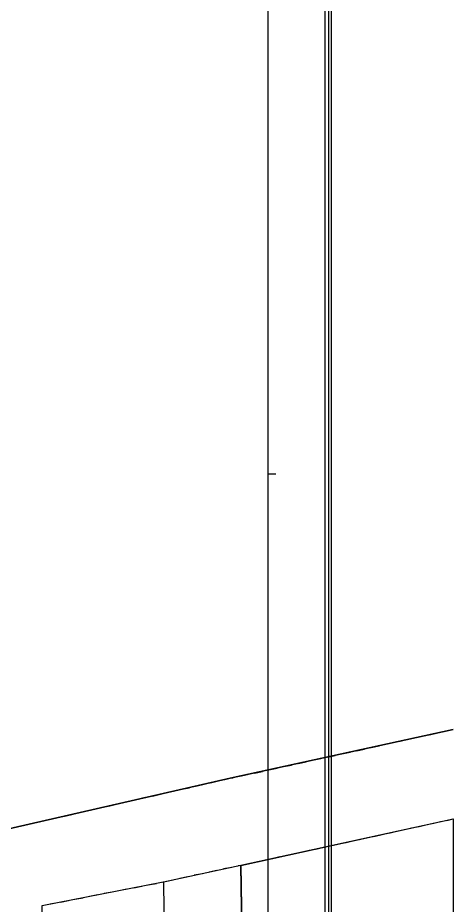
# Model space of a CAD drawing. Extents: x -8 to 2448, y 177 to 3185.
# Drawn here: x 2185 to 2448, y 1531 to 2066 of the extents above; entities that cross this region are included whole.
import ezdxf

# ---------------------------------------------------------------- set-up
doc = ezdxf.new("R2010")
doc.units = 0
doc.layers.add('Cadastral_Map', color=7, linetype='CONTINUOUS')

msp = doc.modelspace()

# ---------------------------------------------------------------- linework, layer by layer
at = {"layer": 'Cadastral_Map', "color": 7}
for points in [[(65.52143, 177.36095), (65.52143, 3134.1768), (2374.1318, 3134.1768), (2374.1318, 177.36095), (65.52143, 177.36095)], [(67.44147, 179.28096), (67.44147, 3132.2568), (2372.4517, 3132.2568), (2372.4517, 179.28096), (67.44147, 179.28096)], [(69.36151, 181.20097), (69.36151, 3130.3368), (2370.2917, 3130.3368), (2370.2917, 181.20097), (69.36151, 181.20097)], [(103.92227, 1957.2105), (103.92227, 3073.2165), (2335.9709, 3073.2165), (2335.9709, 841.20452), (103.92227, 841.20452), (103.92227, 1957.2105)], [(2447.5734, 1637.2888), (2313.1704, 1608.0086), (2175.4074, 1576.5685), (2171.0873, 1927.4504)], [(2335.9709, 1791.3696), (2340.771, 1791.3696)], [(2175.6474, 1569.8484), (2175.4074, 1576.5685), (2313.1704, 1608.0086), (2447.5734, 1637.2888)], [(2319.6506, 1555.6884), (2447.5734, 1583.5285)], [(2273.0896, 1545.6083), (2319.6506, 1555.6884), (2320.3706, 1504.8081), (2321.0906, 1442.8878)], [(2273.0896, 1545.6083), (2319.6506, 1555.6884), (2319.6506, 1555.4484)], [(2200.848, 1442.4077), (2199.888, 1531.2082), (2271.8895, 1545.3683), (2273.0896, 1545.6083)], [(2200.848, 1442.4077), (2199.888, 1531.2082), (2271.8895, 1545.3683), (2273.0896, 1545.6083)], [(2273.0896, 1545.6083), (2274.2896, 1442.8878)]]:
    msp.add_lwpolyline(points, dxfattribs=at)
at = {"layer": 'Cadastral_Map', "color": 2}
for points in [[(2442.0532, 1636.0888), (2446.8533, 1637.2888)], [(2415.6527, 1630.3288), (2420.4528, 1631.5288)], [(2424.5329, 1632.2488), (2429.333, 1633.4488)], [(2433.173, 1634.1688), (2438.2131, 1635.3688)], [(2398.1323, 1626.4887), (2402.9324, 1627.4487)], [(2406.7725, 1628.4087), (2411.8126, 1629.6088)], [(2371.7317, 1620.7287), (2376.5318, 1621.6887)], [(2380.3719, 1622.6487), (2385.412, 1623.6087)], [(2389.2521, 1624.5687), (2394.0522, 1625.5287)], [(2345.3311, 1614.9687), (2350.1312, 1615.9287)], [(2354.2113, 1616.8887), (2359.0114, 1617.8487)], [(2362.8515, 1618.8087), (2367.8916, 1619.7687)], [(2318.9305, 1609.2086), (2323.7307, 1610.1686)], [(2327.8107, 1611.1287), (2332.6108, 1612.0887)], [(2336.4509, 1613.0487), (2341.491, 1614.0087)], [(2292.53, 1603.2086), (2297.5701, 1604.4086)], [(2301.4102, 1605.1286), (2306.2103, 1606.3286)], [(2310.0504, 1607.2886), (2313.1704, 1608.0086), (2315.0905, 1608.2486)], [(2275.0096, 1599.3686), (2279.8097, 1600.3286)], [(2283.8898, 1601.2886), (2288.6899, 1602.2486)], [(2248.609, 1593.3686), (2253.6491, 1594.3286)], [(2257.4892, 1595.2886), (2262.2893, 1596.4886)], [(2266.3694, 1597.2086), (2271.1695, 1598.4086)], [(2222.4484, 1587.3685), (2227.2485, 1588.3285)], [(2231.0886, 1589.2885), (2236.1287, 1590.4885)], [(2239.9688, 1591.2085), (2244.7689, 1592.4086)], [(2204.9281, 1583.2885), (2209.7282, 1584.4885)], [(2213.5682, 1585.2085), (2218.6084, 1586.4085)], [(2317.9705, 1555.4484), (2319.6506, 1555.6884), (2319.6506, 1555.4484), (2447.5734, 1583.5285)], [(2443.7333, 1582.5685), (2447.5734, 1583.5285)], [(2187.1677, 1579.2085), (2192.2078, 1580.4085)], [(2196.0479, 1581.3685), (2200.848, 1582.3285)], [(2417.3327, 1576.8085), (2422.3728, 1578.0085)], [(2426.2129, 1578.7285), (2431.013, 1579.9285)], [(2435.0931, 1580.6485), (2439.8932, 1581.8485)], [(2391.1721, 1571.0484), (2395.9722, 1572.2484)], [(2399.8123, 1572.9684), (2404.8524, 1574.1684)], [(2408.6925, 1574.8885), (2413.4926, 1576.0885)], [(2373.4117, 1567.2084), (2378.4518, 1568.4084)], [(2382.2919, 1569.1284), (2387.092, 1570.3284)], [(2347.0112, 1561.4484), (2352.0513, 1562.6484)], [(2355.8914, 1563.3684), (2360.6915, 1564.5684)], [(2364.7715, 1565.2884), (2369.5717, 1566.4884)], [(2320.6106, 1555.6884), (2325.6507, 1556.8884)], [(2329.4908, 1557.6084), (2334.2909, 1558.8084)], [(2338.371, 1559.5284), (2343.1711, 1560.7284)], [(2300.4501, 1551.6083), (2305.2503, 1552.5683)], [(2309.0903, 1553.5283), (2314.1304, 1554.4883)], [(2272.6095, 1545.3683), (2273.0896, 1545.6083)], [(2274.0496, 1545.8483), (2278.8497, 1546.8083)], [(2282.9298, 1547.7683), (2287.7299, 1548.7283)], [(2291.57, 1549.6883), (2296.6101, 1550.6483)], [(2246.209, 1540.3283), (2251.0091, 1541.2883)], [(2255.0892, 1542.0083), (2259.8893, 1542.9683)], [(2263.7293, 1543.6883), (2268.7694, 1544.6483)], [(2219.5684, 1535.0482), (2224.6085, 1536.0082)], [(2228.4486, 1536.9683), (2233.4887, 1537.9283)], [(2237.3288, 1538.6483), (2242.1289, 1539.6083)], [(2202.048, 1531.6882), (2206.8481, 1532.6482)], [(2210.9282, 1533.3682), (2215.7283, 1534.3282)]]:
    msp.add_lwpolyline(points, dxfattribs=at)
at = {"layer": 'Cadastral_Map', "color": 1}
for points in [[(2447.5734, 1355.2873), (2322.2906, 1355.0473), (2322.0506, 1370.8874), (2321.0906, 1442.8878), (2320.3706, 1504.8081), (2319.6506, 1555.4484), (2447.5734, 1583.5285), (2447.5734, 1355.2873), (2447.5734, 1355.2873)], [(2322.0506, 1370.8874), (2201.808, 1370.4074), (2200.848, 1442.4077), (2199.888, 1531.2082), (2271.8895, 1545.3683), (2273.0896, 1545.6083), (2319.6506, 1555.6884), (2319.6506, 1555.4484), (2320.3706, 1504.8081), (2321.0906, 1442.8878), (2322.0506, 1370.8874), (2322.0506, 1370.8874)]]:
    msp.add_lwpolyline(points, close=True, dxfattribs=at)

doc.saveas('drawing.dxf')
